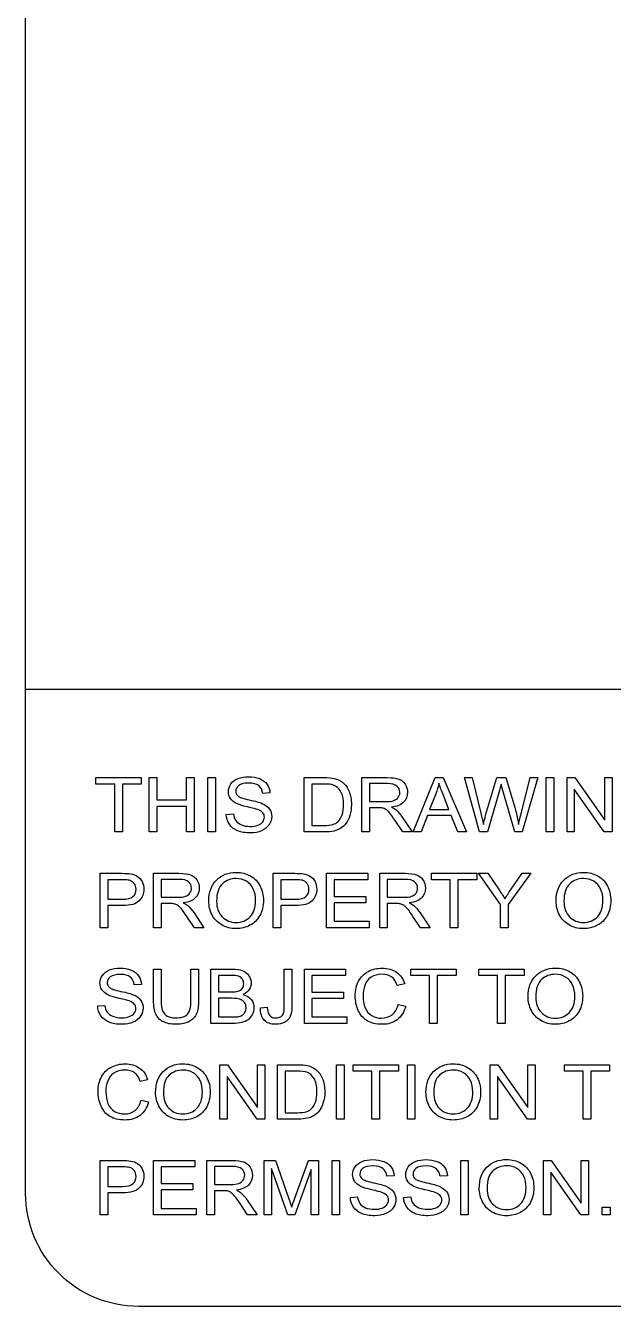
# Model space of a CAD drawing. Header units: millimetres. Extents: x 6 to 426, y 5 to 274.
# Drawn here: x 352.3 to 367.92, y 5.5 to 39.54 of the extents above; entities that cross this region are included whole.
import ezdxf

# ---------------------------------------------------------------- set-up
doc = ezdxf.new("R2010")
doc.units = ezdxf.units.MM
doc.layers.get('0').update_dxf_attribs({"linetype": 'CONTINUOUS'})

msp = doc.modelspace()

# ---------------------------------------------------------------- linework, layer by layer
at = {"color": 7}
for points in [[(352.29999, 8.499976), (352.29999, 270.899996)], [(352.3, 21.89999), (426.11324, 21.89999)], [(359.70174, 18.108365), (359.70174, 19.552609), (360.224527, 19.552609)], [(361.235878, 18.108365), (361.235878, 19.552609), (361.908752, 19.552609)], [(364.364211, 18.108365), (363.961511, 19.552609), (364.167516, 19.552609), (364.398378, 18.605871)], [(364.530878, 18.577302), (364.819699, 19.552609), (365.061913, 19.552609), (365.279298, 18.821621)], [(365.47289, 18.624588), (365.710965, 19.552609), (365.912833, 19.552609), (365.496683, 18.108365), (365.303119, 18.108365), (364.983235, 19.20879)], [(358.79286, 19.145731), (358.600304, 19.131948)], [(360.221423, 19.382176), (359.902573, 19.382176), (359.902573, 18.278797)], [(361.917028, 19.393014), (361.436711, 19.393014), (361.436711, 18.915211)], [(363.201711, 19.125051), (363.035044, 18.70143)], [(363.035044, 18.70143), (363.549527, 18.70143), (363.391137, 19.101406)], [(364.891108, 19.20879), (364.569182, 18.108365), (364.364211, 18.108365)], [(361.669642, 18.749701), (361.436711, 18.749701), (361.436711, 18.108362), (361.235878, 18.108365)], [(361.436711, 18.915211), (361.868378, 18.915211)], [(357.63036, 18.572377), (357.819786, 18.588129)], [(362.309383, 18.501444), (362.573349, 18.108365), (362.320763, 18.108365), (362.11993, 18.408838)], [(360.249355, 18.108367), (359.70174, 18.108365)], [(359.902573, 18.278797), (360.226596, 18.278797)], [(354.283607, 15.564441), (354.283607, 17.008686), (354.85605, 17.008686)], [(354.87263, 16.838245), (354.48444, 16.838245), (354.48444, 16.32203)], [(355.700763, 15.564441), (355.700763, 17.008686), (356.373636, 17.008686)], [(356.381912, 16.84909), (355.901596, 16.84909), (355.901596, 16.371287)], [(358.877745, 15.564441), (358.877745, 17.008686), (359.450189, 17.008686)], [(359.466768, 16.838245), (359.078578, 16.838245), (359.078578, 16.32203)], [(361.708953, 15.564441), (361.708953, 17.008686), (362.381827, 17.008686)], [(362.390103, 16.84909), (361.909786, 16.84909), (361.909786, 16.371287)], [(364.921137, 15.564441), (364.921137, 16.176226), (364.336252, 17.008686), (364.580562, 17.008686), (364.879729, 16.573246)], [(365.199586, 16.584081), (365.49358, 17.008686), (365.727545, 17.008686), (365.12197, 16.176226), (365.12197, 15.564441), (364.921137, 15.564441)], [(355.901596, 16.371287), (356.333263, 16.371287)], [(361.909786, 16.371287), (362.341453, 16.371287)], [(354.873665, 16.151605), (354.48444, 16.151605), (354.48444, 15.564449), (354.283607, 15.564441)], [(354.48444, 16.32203), (354.876768, 16.32203)], [(356.134526, 16.205775), (355.901596, 16.205775), (355.901596, 15.564436), (355.700763, 15.564441)], [(359.467803, 16.151605), (359.078578, 16.151605), (359.078578, 15.564449), (358.877745, 15.564441)], [(359.078578, 16.32203), (359.470906, 16.32203)], [(362.142717, 16.205775), (361.909786, 16.205775), (361.909786, 15.564436), (361.708953, 15.564441)], [(356.774268, 15.95752), (357.038233, 15.564441), (356.785647, 15.564441), (356.584814, 15.864915)], [(362.782458, 15.95752), (363.046424, 15.564441), (362.793838, 15.564441), (362.593005, 15.864915)], [(355.700763, 13.630331), (355.700763, 14.464762), (355.901596, 14.464762), (355.901596, 13.631315)], [(356.693521, 14.464762), (356.894326, 14.464762), (356.894326, 13.630331)], [(356.693521, 13.631315), (356.693521, 14.464762)], [(357.220418, 13.020518), (357.220418, 14.464762), (357.789757, 14.464762)], [(359.173781, 13.469762), (359.173781, 14.464772), (359.374614, 14.464772), (359.374614, 13.480597)], [(355.377802, 14.057881), (355.185246, 14.044098)], [(357.724556, 14.294332), (357.421251, 14.294332), (357.421251, 13.857903)], [(362.374585, 14.068727), (362.176856, 14.024394)], [(357.421251, 13.857903), (357.749384, 13.857903)], [(357.772171, 13.687478), (357.421251, 13.687478), (357.421251, 13.19095)], [(354.215274, 13.484527), (354.404728, 13.50028)], [(358.540274, 13.430344), (358.721424, 13.453999)], [(362.199642, 13.52689), (362.400475, 13.478617)], [(357.799095, 13.020505), (357.220418, 13.020518)], [(357.421251, 13.19095), (357.799095, 13.19095)], [(358.994728, 10.476594), (358.994728, 11.920841), (359.517487, 11.920841)], [(359.514383, 11.750409), (359.195534, 11.750409), (359.195534, 10.64703)], [(355.541365, 11.524803), (355.343636, 11.480471)], [(355.366395, 10.982964), (355.567228, 10.934694)], [(359.195534, 10.64703), (359.519556, 10.64703)], [(359.542343, 10.476574), (358.994728, 10.476594)], [(354.283607, 7.932668), (354.283607, 9.376915), (354.85605, 9.376915)], [(354.87263, 9.206475), (354.48444, 9.206475), (354.48444, 8.690257)], [(357.114842, 7.932668), (357.114842, 9.376915), (357.787688, 9.376915)], [(357.795992, 9.217318), (357.315648, 9.217318), (357.315648, 8.739515)], [(358.636539, 7.932668), (358.636539, 9.376915), (358.938809, 9.376915), (359.298033, 8.354317)], [(359.451223, 8.372051), (359.814585, 9.376915), (360.084758, 9.376915), (360.084758, 7.932668), (359.891193, 7.932668), (359.891193, 9.141462), (359.450189, 7.932668), (359.269039, 7.932668), (358.83013, 9.16215), (358.83013, 7.932668), (358.636539, 7.932668)], [(362.091971, 8.970032), (361.899441, 8.956249)], [(363.50605, 8.970032), (363.313493, 8.956249)], [(354.873665, 8.519835), (354.48444, 8.519835), (354.48444, 7.932679), (354.283607, 7.932668)], [(354.48444, 8.690257), (354.876768, 8.690257)], [(357.548578, 8.574005), (357.315648, 8.574005), (357.315648, 7.932663), (357.114842, 7.932668)], [(357.315648, 8.739515), (357.747315, 8.739515)], [(358.18832, 8.325747), (358.452286, 7.932668), (358.199699, 7.932668), (357.998867, 8.233142)], [(360.92947, 8.39668), (361.118923, 8.412433)], [(362.343522, 8.39668), (362.532975, 8.412433)], [(423.299998, 5.499976), (355.299989, 5.499976)]]:
    msp.add_lwpolyline(points, dxfattribs=at)
for points in [[(354.669728, 18.108365), (354.669728, 19.382176), (354.169728, 19.382176), (354.169728, 19.552609), (355.37263, 19.552609), (355.37263, 19.382176), (354.870561, 19.382176), (354.870561, 18.108365)], [(355.584842, 18.108365), (355.584842, 19.552609), (355.785648, 19.552609), (355.785648, 18.959543), (356.574469, 18.959543), (356.574469, 19.552609), (356.775302, 19.552609), (356.775302, 18.108365), (356.574469, 18.108365), (356.574469, 18.789111), (355.785648, 18.789111), (355.785648, 18.108365)], [(357.143809, 18.108365), (357.143809, 19.552609), (357.344642, 19.552609), (357.344642, 18.108365)], [(362.597143, 18.108365), (363.179959, 19.552609), (363.396309, 19.552609), (364.017429, 18.108365), (363.788637, 18.108365), (363.611625, 18.545776), (362.977057, 18.545776), (362.81039, 18.108365)], [(366.134356, 18.108365), (366.134356, 19.552609), (366.335189, 19.552609), (366.335189, 18.108365)], [(366.687143, 18.108365), (366.687143, 19.552609), (366.893149, 19.552609), (367.690246, 18.418691), (367.690246, 19.552609), (367.882803, 19.552609), (367.882803, 18.108365), (367.676797, 18.108365), (366.8797, 19.243269), (366.8797, 18.108365)], [(357.63036, 18.572377)], [(360.295936, 15.564441), (360.295936, 17.008686), (361.393234, 17.008686), (361.393234, 16.838253), (360.496769, 16.838253), (360.496769, 16.395916), (361.336308, 16.395916), (361.336308, 16.226468), (360.496769, 16.226468), (360.496769, 15.734874), (361.428435, 15.734874), (361.428435, 15.564441)], [(363.584728, 15.564441), (363.584728, 16.838253), (363.084728, 16.838253), (363.084728, 17.008686), (364.287602, 17.008686), (364.287602, 16.838253), (363.785534, 16.838253), (363.785534, 15.564441)], [(357.16763, 16.267844)], [(357.37467, 16.264891)], [(366.397314, 16.267844)], [(366.604327, 16.264891)], [(359.706913, 13.020518), (359.706913, 14.464762), (360.804211, 14.464762), (360.804211, 14.294329), (359.907746, 14.294329), (359.907746, 13.851993), (360.747286, 13.851993), (360.747286, 13.682545), (359.907746, 13.682545), (359.907746, 13.19095), (360.839412, 13.19095), (360.839412, 13.020518)], [(363.03401, 13.020518), (363.03401, 14.294329), (362.53401, 14.294329), (362.53401, 14.464762), (363.736884, 14.464762), (363.736884, 14.294329), (363.234815, 14.294329), (363.234815, 13.020518)], [(364.841424, 13.020518), (364.841424, 14.294329), (364.341425, 14.294329), (364.341425, 14.464762), (365.544326, 14.464762), (365.544326, 14.294329), (365.042257, 14.294329), (365.042257, 13.020518)], [(365.650936, 13.723921)], [(365.857976, 13.720967)], [(354.215274, 13.484527)], [(358.540247, 13.430355)], [(362.199642, 13.52689)], [(357.461624, 10.476594), (357.461624, 11.920841), (357.66763, 11.920841), (358.4647, 10.786921), (358.4647, 11.920841), (358.657257, 11.920841), (358.657257, 10.476594), (358.451251, 10.476594), (357.654154, 11.611502), (357.654154, 10.476594)], [(360.559902, 10.476594), (360.559902, 11.920841), (360.760734, 11.920841), (360.760734, 10.476594)], [(361.500906, 10.476594), (361.500906, 11.750409), (361.000906, 11.750409), (361.000906, 11.920841), (362.20378, 11.920841), (362.20378, 11.750409), (361.701712, 11.750409), (361.701712, 10.476594)], [(362.443952, 10.476594), (362.443952, 11.920841), (362.644758, 11.920841), (362.644758, 10.476594)], [(364.645764, 10.476597), (364.645764, 11.920844), (364.851769, 11.920844), (365.648867, 10.786924), (365.648867, 11.920844), (365.841424, 11.920844), (365.841424, 10.476597), (365.635418, 10.476597), (364.838321, 11.611504), (364.838321, 10.476597)], [(367.115707, 10.476597), (367.115707, 11.750411), (366.615734, 11.750411), (366.615734, 11.920844), (367.818608, 11.920844), (367.818608, 11.750411), (367.31654, 11.750411), (367.31654, 10.476597)], [(355.366395, 10.982964)], [(355.753578, 11.179997)], [(355.960591, 11.177044)], [(362.937718, 11.18)], [(363.144758, 11.177046)], [(355.701797, 7.932668), (355.701797, 9.376915), (356.799096, 9.376915), (356.799096, 9.206483), (355.90263, 9.206483), (355.90263, 8.764143), (356.74217, 8.764143), (356.74217, 8.594698), (355.90263, 8.594698), (355.90263, 8.103101), (356.834297, 8.103101), (356.834297, 7.932668)], [(360.442946, 7.932668), (360.442946, 9.376915), (360.643752, 9.376915), (360.643752, 7.932668)], [(363.860073, 7.932668), (363.860073, 9.376915), (364.060906, 9.376915), (364.060906, 7.932668)], [(366.061912, 7.932671), (366.061912, 9.376918), (366.267918, 9.376918), (367.064988, 8.242998), (367.064988, 9.376918), (367.257545, 9.376918), (367.257545, 7.932671), (367.051539, 7.932671), (366.254442, 9.067576), (366.254442, 7.932671)], [(364.353866, 8.636074)], [(364.560879, 8.63312)], [(360.92947, 8.396678)], [(362.343522, 8.396678)], [(367.623982, 7.932671), (367.623982, 8.134629), (367.836195, 8.134629), (367.836195, 7.932671)]]:
    msp.add_lwpolyline(points, close=True, dxfattribs=at)
for points in [[(357.753549, 19.383156), (357.797017, 19.446862), (357.860504, 19.495134), (357.94401, 19.527972)], [(357.94401, 19.527972), (358.027516, 19.560812), (358.120341, 19.577233), (358.222486, 19.577233)], [(358.230762, 19.408777), (358.109288, 19.408777), (358.020601, 19.387431), (357.9647, 19.344741)], [(358.222486, 19.577233), (358.334977, 19.577233), (358.434009, 19.559828), (358.519584, 19.525019)], [(358.494728, 19.338831), (358.435379, 19.385462), (358.347391, 19.408777), (358.230762, 19.408777)], [(358.519584, 19.525019), (358.605848, 19.490866), (358.672094, 19.440294), (358.718321, 19.373303)], [(360.224527, 19.552609), (360.342534, 19.552609), (360.432592, 19.545717), (360.4947, 19.531934)], [(360.4947, 19.531934), (360.581654, 19.512887), (360.65584, 19.478407), (360.717257, 19.428493)], [(360.717257, 19.428493), (360.797315, 19.364129), (360.857008, 19.281704), (360.896338, 19.181218)], [(361.908752, 19.552609), (362.04402, 19.552609), (362.146846, 19.539474), (362.217229, 19.513204)], [(362.217229, 19.513204), (362.287631, 19.487589), (362.343876, 19.441943), (362.385965, 19.376267)], [(357.68832, 19.179226), (357.68832, 19.252128), (357.710063, 19.320104), (357.753549, 19.383156)], [(357.741108, 18.998943), (357.705916, 19.052798), (357.68832, 19.112893), (357.68832, 19.179226)], [(357.9647, 19.344741), (357.909508, 19.302708), (357.881911, 19.251808), (357.881911, 19.19204)], [(357.881911, 19.19204), (357.881911, 19.140155), (357.901576, 19.097466), (357.940906, 19.063971)], [(357.940906, 19.063971), (357.979546, 19.030474), (358.080303, 18.995993), (358.243177, 18.960528)], [(358.600304, 19.131948), (358.589958, 19.223238), (358.554767, 19.292199), (358.494728, 19.338831)], [(358.718321, 19.373303), (358.764565, 19.306311), (358.789412, 19.230454), (358.79286, 19.145731)], [(360.481251, 19.352622), (360.427419, 19.372325), (360.34081, 19.382176), (360.221423, 19.382176)], [(360.670677, 19.189087), (360.618915, 19.270526), (360.555773, 19.325038), (360.481251, 19.352622)], [(360.749355, 18.841324), (360.749355, 18.992383), (360.723129, 19.108303), (360.670677, 19.189087)], [(360.896338, 19.181218), (360.936376, 19.081388), (360.956395, 18.967109), (360.956395, 18.838381)], [(362.163407, 19.327009), (362.111645, 19.371012), (362.029518, 19.393014), (361.917028, 19.393014)], [(362.242085, 19.158545), (362.242085, 19.226851), (362.215859, 19.283006), (362.163407, 19.327009)], [(362.201711, 19.028504), (362.228627, 19.068568), (362.242085, 19.111915), (362.242085, 19.158545)], [(362.449125, 19.158545), (362.449125, 19.056089), (362.414269, 18.969723), (362.344557, 18.899448)], [(362.385965, 19.376267), (362.428071, 19.31059), (362.449125, 19.238016), (362.449125, 19.158545)], [(363.283465, 19.400895), (363.264154, 19.308291), (363.236902, 19.216343), (363.201711, 19.125051)], [(363.391137, 19.101406), (363.342823, 19.22291), (363.306932, 19.322739), (363.283465, 19.400895)], [(364.93562, 19.378236), (364.91983, 19.311902), (364.904993, 19.255421), (364.891108, 19.20879)], [(364.983235, 19.20879), (364.956319, 19.300738), (364.940448, 19.35722), (364.93562, 19.378236)], [(357.903636, 18.864961), (357.831184, 18.901083), (357.777007, 18.945743), (357.741108, 18.998943)], [(358.196596, 18.774325), (358.05719, 18.806507), (357.959537, 18.836719), (357.903636, 18.864961)], [(358.466769, 18.704379), (358.42606, 18.719492), (358.336002, 18.742807), (358.196596, 18.774325)], [(358.243177, 18.960528), (358.40674, 18.925719), (358.518885, 18.895179), (358.579613, 18.868909)], [(358.579613, 18.868909), (358.667947, 18.830159), (358.733167, 18.7809), (358.775274, 18.721134)], [(358.775274, 18.721134), (358.817362, 18.662024), (358.838406, 18.59372), (358.838406, 18.516222)], [(360.708981, 18.562524), (360.735897, 18.639367), (360.749355, 18.732301), (360.749355, 18.841324)], [(360.956395, 18.838381), (360.956395, 18.728701), (360.942937, 18.631499), (360.916021, 18.546774)], [(361.781424, 18.742809), (361.758647, 18.747404), (361.721386, 18.749701), (361.669642, 18.749701)], [(361.872516, 18.704387), (361.842842, 18.722777), (361.812478, 18.735584), (361.781424, 18.742809)], [(361.868378, 18.915211), (361.96016, 18.915211), (362.031932, 18.924078), (362.083694, 18.941811)], [(362.344557, 18.899448), (362.274863, 18.829173), (362.167209, 18.784513), (362.021596, 18.765466)], [(362.021596, 18.765466), (362.074738, 18.741166), (362.115111, 18.717193), (362.142717, 18.693549)], [(362.083694, 18.941811), (362.135457, 18.960201), (362.174796, 18.989099), (362.201711, 19.028504)], [(365.279298, 18.821621), (365.333819, 18.640352), (365.373158, 18.469919), (365.397315, 18.310323)], [(357.713176, 18.312292), (357.660724, 18.389136), (357.633119, 18.47583), (357.63036, 18.572377)], [(357.819786, 18.588129), (357.828679, 18.515885), (357.849388, 18.456447), (357.881911, 18.409815)], [(357.881911, 18.409815), (357.915034, 18.363841), (357.966098, 18.326405), (358.035102, 18.297509)], [(358.603434, 18.61867), (358.575829, 18.652823), (358.530274, 18.681393), (358.466769, 18.704379)], [(358.601338, 18.37632), (358.630323, 18.414413), (358.644815, 18.45579), (358.644815, 18.500451)], [(358.644815, 18.500451), (358.644815, 18.545769), (358.631022, 18.585175), (358.603434, 18.61867)], [(358.838406, 18.516222), (358.838406, 18.439379), (358.815284, 18.366805), (358.769039, 18.298501)], [(360.461568, 18.305398), (360.518847, 18.32313), (360.564394, 18.348087), (360.598206, 18.380269)], [(360.598206, 18.380269), (360.64583, 18.425587), (360.682755, 18.486338), (360.708981, 18.562524)], [(360.916021, 18.546774), (360.889106, 18.46205), (360.854594, 18.391776), (360.812488, 18.335949)], [(361.975015, 18.60784), (361.937047, 18.653815), (361.90288, 18.685997), (361.872516, 18.704387)], [(362.11993, 18.408838), (362.061271, 18.495532), (362.012966, 18.561866), (361.975015, 18.60784)], [(362.142717, 18.693549), (362.201376, 18.642321), (362.256931, 18.578286), (362.309383, 18.501444)], [(364.398378, 18.605871), (364.423224, 18.506698), (364.444613, 18.408182), (364.462545, 18.310323)], [(364.462545, 18.310323), (364.501185, 18.464665), (364.523963, 18.553658), (364.530878, 18.577302)], [(365.397315, 18.310323), (365.416644, 18.401615), (365.441836, 18.50637), (365.47289, 18.624588)], [(357.931596, 18.140875), (357.839106, 18.178968), (357.766299, 18.236107), (357.713176, 18.312292)], [(358.277343, 18.083736), (358.140006, 18.083736), (358.024757, 18.102782), (357.931596, 18.140875)], [(358.035102, 18.297509), (358.104124, 18.269266), (358.181768, 18.255145), (358.268032, 18.255145)], [(358.268032, 18.255145), (358.344623, 18.255145), (358.412248, 18.265982), (358.470907, 18.287656)], [(358.569268, 18.13989), (358.483004, 18.102454), (358.385695, 18.083736), (358.277343, 18.083736)], [(358.470907, 18.287656), (358.529566, 18.309329), (358.573043, 18.338884), (358.601338, 18.37632)], [(358.769039, 18.298501), (358.722813, 18.230853), (358.656222, 18.177983), (358.569268, 18.13989)], [(360.226596, 18.278797), (360.326654, 18.278797), (360.404978, 18.287664), (360.461568, 18.305398)], [(360.492631, 18.133006), (360.422229, 18.11658), (360.341137, 18.108367), (360.249355, 18.108367)], [(360.67378, 18.204924), (360.624087, 18.173398), (360.563704, 18.149426), (360.492631, 18.133006)], [(360.812488, 18.335949), (360.770399, 18.280781), (360.724163, 18.237106), (360.67378, 18.204924)], [(357.370532, 16.830371), (357.505782, 16.966325), (357.68038, 17.034301), (357.894326, 17.034301)], [(357.894326, 17.034301), (358.034421, 17.034301), (358.160714, 17.002448), (358.273205, 16.93874)], [(366.600189, 16.830371), (366.735457, 16.966325), (366.910064, 17.034301), (367.12401, 17.034301)], [(367.12401, 17.034301), (367.264106, 17.034301), (367.390399, 17.002448), (367.502889, 16.93874)], [(354.85605, 17.008686), (354.956816, 17.008686), (355.03377, 17.004091), (355.086912, 16.994902)], [(355.059987, 16.825446), (355.026175, 16.833979), (354.963722, 16.838245), (354.87263, 16.838245)], [(355.18628, 16.739738), (355.154537, 16.783085), (355.112439, 16.811654), (355.059987, 16.825446)], [(355.086912, 16.994902), (355.161452, 16.983088), (355.223904, 16.960429), (355.274269, 16.926925)], [(355.23493, 16.585068), (355.23493, 16.64549), (355.218713, 16.697047), (355.18628, 16.739738)], [(355.274269, 16.926925), (355.324652, 16.894087), (355.365025, 16.847785), (355.395389, 16.788019)], [(355.395389, 16.788019), (355.426443, 16.728252), (355.44197, 16.662575), (355.44197, 16.590985)], [(356.373636, 17.008686), (356.508904, 17.008686), (356.61173, 16.995551), (356.682114, 16.969281)], [(356.628291, 16.783085), (356.576529, 16.827089), (356.494403, 16.84909), (356.381912, 16.84909)], [(356.706969, 16.614622), (356.706969, 16.682926), (356.680743, 16.73908), (356.628291, 16.783085)], [(356.682114, 16.969281), (356.752515, 16.943666), (356.808761, 16.89802), (356.850849, 16.832343)], [(356.850849, 16.832343), (356.892956, 16.766665), (356.914009, 16.694091), (356.914009, 16.614622)], [(357.16763, 16.267844), (357.16763, 16.507567), (357.235264, 16.695076), (357.370532, 16.830371)], [(357.527861, 16.729885), (357.425734, 16.63728), (357.37467, 16.482282), (357.37467, 16.264891)], [(357.89536, 16.869779), (357.753195, 16.869779), (357.630696, 16.823147), (357.527861, 16.729885)], [(358.165533, 16.796877), (358.085476, 16.845478), (357.995418, 16.869779), (357.89536, 16.869779)], [(358.348779, 16.592949), (358.307362, 16.680956), (358.24628, 16.748932), (358.165533, 16.796877)], [(358.273205, 16.93874), (358.385695, 16.875032), (358.47127, 16.786039), (358.529929, 16.671761)], [(359.450189, 17.008686), (359.550955, 17.008686), (359.627908, 17.004091), (359.68105, 16.994902)], [(359.654125, 16.825446), (359.620313, 16.833979), (359.55786, 16.838245), (359.466768, 16.838245)], [(359.780418, 16.739738), (359.748675, 16.783085), (359.706577, 16.811654), (359.654125, 16.825446)], [(359.68105, 16.994902), (359.755572, 16.983088), (359.818024, 16.960429), (359.868407, 16.926925)], [(359.829068, 16.585068), (359.829068, 16.64549), (359.812851, 16.697047), (359.780418, 16.739738)], [(359.868407, 16.926925), (359.91879, 16.894087), (359.959163, 16.847785), (359.989527, 16.788019)], [(359.989527, 16.788019), (360.020581, 16.728252), (360.036108, 16.662575), (360.036108, 16.590985)], [(362.381827, 17.008686), (362.517095, 17.008686), (362.61993, 16.995551), (362.690331, 16.969281)], [(362.636482, 16.783085), (362.58472, 16.827089), (362.502593, 16.84909), (362.390103, 16.84909)], [(362.71516, 16.614622), (362.71516, 16.682926), (362.688934, 16.73908), (362.636482, 16.783085)], [(362.690331, 16.969281), (362.760715, 16.943666), (362.816951, 16.89802), (362.85904, 16.832343)], [(362.85904, 16.832343), (362.901146, 16.766665), (362.9222, 16.694091), (362.9222, 16.614622)], [(366.397314, 16.267844), (366.397314, 16.507567), (366.464939, 16.695076), (366.600189, 16.830371)], [(366.757545, 16.729885), (366.6554, 16.63728), (366.604327, 16.482282), (366.604327, 16.264891)], [(367.125045, 16.869779), (366.98288, 16.869779), (366.86038, 16.823147), (366.757545, 16.729885)], [(367.395218, 16.796877), (367.31516, 16.845478), (367.225103, 16.869779), (367.125045, 16.869779)], [(367.578436, 16.592949), (367.537037, 16.680956), (367.475965, 16.748932), (367.395218, 16.796877)], [(367.502889, 16.93874), (367.61538, 16.875032), (367.700954, 16.786039), (367.759613, 16.671761)], [(354.876768, 16.32203), (355.006519, 16.32203), (355.098645, 16.345017), (355.153148, 16.390991)], [(355.153148, 16.390991), (355.207669, 16.436965), (355.23493, 16.501657), (355.23493, 16.585068)], [(355.44197, 16.590985), (355.44197, 16.46817), (355.400907, 16.364071), (355.31878, 16.27869)], [(356.333263, 16.371287), (356.425045, 16.371287), (356.496817, 16.380154), (356.548579, 16.397888)], [(356.809441, 16.355525), (356.739747, 16.28525), (356.632094, 16.240589), (356.486481, 16.221543)], [(356.548579, 16.397888), (356.600341, 16.416276), (356.63968, 16.445174), (356.666596, 16.484581)], [(356.666596, 16.484581), (356.693512, 16.524644), (356.706969, 16.567991), (356.706969, 16.614622)], [(356.914009, 16.614622), (356.914009, 16.512165), (356.879153, 16.425799), (356.809441, 16.355525)], [(358.411912, 16.285579), (358.411912, 16.40314), (358.390868, 16.505597), (358.348779, 16.592949)], [(358.529929, 16.671761), (358.589278, 16.558139), (358.618952, 16.429084), (358.618952, 16.284594)], [(359.470906, 16.32203), (359.600639, 16.32203), (359.692765, 16.345017), (359.747286, 16.390991)], [(359.747286, 16.390991), (359.801807, 16.436965), (359.829068, 16.501657), (359.829068, 16.585068)], [(360.036108, 16.590985), (360.036108, 16.46817), (359.995045, 16.364071), (359.912918, 16.27869)], [(362.341453, 16.371287), (362.433253, 16.371287), (362.505025, 16.380154), (362.556769, 16.397888)], [(362.817659, 16.355525), (362.747947, 16.28525), (362.640284, 16.240589), (362.494671, 16.221543)], [(362.556769, 16.397888), (362.608532, 16.416276), (362.647871, 16.445174), (362.674786, 16.484581)], [(362.674786, 16.484581), (362.701702, 16.524644), (362.71516, 16.567991), (362.71516, 16.614622)], [(362.9222, 16.614622), (362.9222, 16.512165), (362.887353, 16.425799), (362.817659, 16.355525)], [(364.879729, 16.573246), (364.934939, 16.491806), (364.986357, 16.410366), (365.033981, 16.328927)], [(365.033981, 16.328927), (365.079518, 16.404454), (365.13472, 16.489505), (365.199586, 16.584081)], [(367.641597, 16.285579), (367.641597, 16.40314), (367.620543, 16.505597), (367.578436, 16.592949)], [(367.759613, 16.671761), (367.818962, 16.558139), (367.848637, 16.429084), (367.848637, 16.284594)], [(355.31878, 16.27869), (355.236654, 16.193967), (355.088282, 16.151605), (354.873665, 16.151605)], [(356.246309, 16.198883), (356.223531, 16.203478), (356.18627, 16.205775), (356.134526, 16.205775)], [(356.337401, 16.160463), (356.307726, 16.178853), (356.277362, 16.19166), (356.246309, 16.198883)], [(356.4399, 16.063917), (356.401931, 16.109891), (356.367765, 16.142073), (356.337401, 16.160463)], [(356.584814, 15.864915), (356.526155, 15.951609), (356.477851, 16.017943), (356.4399, 16.063917)], [(356.486481, 16.221543), (356.539622, 16.197242), (356.579996, 16.17327), (356.607601, 16.149626)], [(356.607601, 16.149626), (356.66626, 16.098397), (356.721816, 16.034362), (356.774268, 15.95752)], [(357.254584, 15.907276), (357.196615, 16.020899), (357.16763, 16.141089), (357.16763, 16.267844)], [(357.37467, 16.264891), (357.37467, 16.090845), (357.423665, 15.953579), (357.521654, 15.853093)], [(358.264929, 15.855064), (358.362918, 15.956207), (358.411912, 16.099712), (358.411912, 16.285579)], [(358.618952, 16.284594), (358.618952, 16.138132), (358.587898, 16.007106), (358.525791, 15.891515)], [(359.912918, 16.27869), (359.830792, 16.193967), (359.68242, 16.151605), (359.467803, 16.151605)], [(362.254499, 16.198883), (362.231721, 16.203478), (362.194461, 16.205775), (362.142717, 16.205775)], [(362.345591, 16.160463), (362.315917, 16.178853), (362.285553, 16.19166), (362.254499, 16.198883)], [(362.44809, 16.063917), (362.410122, 16.109891), (362.375955, 16.142073), (362.345591, 16.160463)], [(362.593005, 15.864915), (362.534346, 15.951609), (362.486041, 16.017943), (362.44809, 16.063917)], [(362.494671, 16.221543), (362.547813, 16.197242), (362.588186, 16.17327), (362.615791, 16.149626)], [(362.615791, 16.149626), (362.674451, 16.098397), (362.730006, 16.034362), (362.782458, 15.95752)], [(366.484269, 15.907276), (366.426299, 16.020899), (366.397314, 16.141089), (366.397314, 16.267844)], [(366.604327, 16.264891), (366.604327, 16.090845), (366.653331, 15.953579), (366.751338, 15.853093)], [(367.494586, 15.855064), (367.592593, 15.956207), (367.641597, 16.099712), (367.641597, 16.285579)], [(367.848637, 16.284594), (367.848637, 16.138132), (367.817583, 16.007106), (367.755475, 15.891515)], [(357.510274, 15.638328), (357.397783, 15.704005), (357.312554, 15.793654), (357.254584, 15.907276)], [(357.521654, 15.853093), (357.62035, 15.753263), (357.743885, 15.703348), (357.892257, 15.703348)], [(357.892257, 15.703348), (358.043387, 15.703348), (358.167611, 15.75392), (358.264929, 15.855064)], [(358.525791, 15.891515), (358.463665, 15.775923), (358.375668, 15.688243), (358.261798, 15.628477)], [(366.739958, 15.638328), (366.627468, 15.704005), (366.542238, 15.793654), (366.484269, 15.907276)], [(366.751338, 15.853093), (366.850017, 15.753263), (366.973551, 15.703348), (367.121941, 15.703348)], [(367.121941, 15.703348), (367.273072, 15.703348), (367.397287, 15.75392), (367.494586, 15.855064)], [(367.755475, 15.891515), (367.69335, 15.775923), (367.605352, 15.688243), (367.491482, 15.628477)], [(357.893291, 15.539812), (357.750437, 15.539812), (357.622764, 15.572651), (357.510274, 15.638328)], [(358.261798, 15.628477), (358.147928, 15.569367), (358.025093, 15.539812), (357.893291, 15.539812)], [(367.122976, 15.539812), (366.980121, 15.539812), (366.852449, 15.572651), (366.739958, 15.638328)], [(367.491482, 15.628477), (367.377613, 15.569367), (367.254777, 15.539812), (367.122976, 15.539812)], [(354.338464, 14.295304), (354.38195, 14.359011), (354.445446, 14.407284), (354.528952, 14.440123)], [(354.528952, 14.440123), (354.612457, 14.472961), (354.705274, 14.489381), (354.807401, 14.489381)], [(354.815704, 14.32093), (354.69423, 14.32093), (354.605542, 14.299585), (354.549642, 14.256894)], [(354.807401, 14.489381), (354.919891, 14.489381), (355.018924, 14.471976), (355.104499, 14.437167)], [(355.07967, 14.250982), (355.020321, 14.297614), (354.932333, 14.32093), (354.815704, 14.32093)], [(355.104499, 14.437167), (355.190763, 14.403016), (355.257018, 14.352444), (355.303262, 14.285453)], [(357.789757, 14.464762), (357.905696, 14.464762), (357.998522, 14.449985), (358.068234, 14.42043)], [(358.068234, 14.42043), (358.138617, 14.391531), (358.193483, 14.346542), (358.232831, 14.285463)], [(361.148924, 14.146557), (361.209652, 14.258864), (361.295572, 14.343916), (361.406683, 14.401713)], [(361.406683, 14.401713), (361.518484, 14.460165), (361.641328, 14.489391), (361.775217, 14.489391)], [(361.771079, 14.325855), (361.65445, 14.325855), (361.556797, 14.299256), (361.478119, 14.246056)], [(362.023665, 14.253938), (361.956712, 14.301883), (361.872516, 14.325855), (361.771079, 14.325855)], [(361.775217, 14.489391), (361.927037, 14.489391), (362.05471, 14.452612), (362.158234, 14.379053)], [(362.158234, 14.379053), (362.261759, 14.305495), (362.333876, 14.202053), (362.374585, 14.068727)], [(365.853838, 14.286448), (365.989106, 14.4224), (366.163704, 14.490375), (366.377631, 14.490375)], [(366.378666, 14.325855), (366.236501, 14.325855), (366.11401, 14.279224), (366.011194, 14.185961)], [(366.377631, 14.490375), (366.517727, 14.490375), (366.64402, 14.458522), (366.756511, 14.394816)], [(366.648866, 14.252953), (366.568809, 14.301555), (366.478742, 14.325855), (366.378666, 14.325855)], [(366.756511, 14.394816), (366.869001, 14.331109), (366.954576, 14.242116), (367.013235, 14.127838)], [(354.273262, 14.091376), (354.273262, 14.164278), (354.294996, 14.232254), (354.338464, 14.295304)], [(354.32605, 13.911091), (354.290858, 13.964946), (354.273262, 14.025041), (354.273262, 14.091376)], [(354.549642, 14.256894), (354.494431, 14.21486), (354.466826, 14.163959), (354.466826, 14.104193)], [(354.466826, 14.104193), (354.466826, 14.052309), (354.4865, 14.009619), (354.525848, 13.976124)], [(354.525848, 13.976124), (354.564488, 13.942627), (354.665245, 13.908146), (354.828118, 13.872681)], [(355.185246, 14.044098), (355.1749, 14.13539), (355.139708, 14.204351), (355.07967, 14.250982)], [(355.303262, 14.285453), (355.349507, 14.218462), (355.374354, 14.142605), (355.377802, 14.057881)], [(357.95539, 14.273631), (357.910542, 14.287432), (357.833598, 14.294332), (357.724556, 14.294332)], [(358.058923, 14.198757), (358.034766, 14.235537), (358.000255, 14.260495), (357.95539, 14.273631)], [(358.05582, 13.946557), (358.082046, 13.980053), (358.095159, 14.022087), (358.095159, 14.072657)], [(358.095159, 14.072657), (358.095159, 14.120602), (358.08308, 14.162636), (358.058923, 14.198757)], [(358.232831, 14.285463), (358.272851, 14.225039), (358.292861, 14.161661), (358.292861, 14.095327)], [(358.292861, 14.095327), (358.292861, 14.03359), (358.275265, 13.975466), (358.240073, 13.920954)], [(361.058867, 13.753478), (361.058867, 13.903878), (361.088886, 14.034904), (361.148924, 14.146557)], [(361.313522, 14.031291), (361.281778, 13.94197), (361.265907, 13.849694), (361.265907, 13.754462)], [(361.478119, 14.246056), (361.400131, 14.192857), (361.345265, 14.121269), (361.313522, 14.031291)], [(362.176856, 14.024394), (362.141664, 14.129478), (362.0906, 14.205993), (362.023665, 14.253938)], [(365.650936, 13.723921), (365.650936, 13.963644), (365.71857, 14.151153), (365.853838, 14.286448)], [(366.011194, 14.185961), (365.909048, 14.093357), (365.857976, 13.938359), (365.857976, 13.720967)], [(366.832085, 14.049023), (366.790668, 14.137032), (366.729595, 14.205008), (366.648866, 14.252953)], [(366.895218, 13.741655), (366.895218, 13.859217), (366.874174, 13.961673), (366.832085, 14.049023)], [(367.013235, 14.127838), (367.072584, 14.014216), (367.102258, 13.885159), (367.102258, 13.740668)], [(354.488578, 13.777109), (354.416107, 13.813233), (354.361931, 13.857893), (354.32605, 13.911091)], [(354.781538, 13.686475), (354.642132, 13.718657), (354.544479, 13.748868), (354.488578, 13.777109)], [(355.051711, 13.616529), (355.011002, 13.631643), (354.920944, 13.654958), (354.781538, 13.686475)], [(354.828118, 13.872681), (354.991681, 13.837872), (355.103827, 13.807331), (355.164555, 13.78106)], [(355.188349, 13.530821), (355.160744, 13.564972), (355.115198, 13.593541), (355.051711, 13.616529)], [(355.164555, 13.78106), (355.252889, 13.742311), (355.3181, 13.693053), (355.360188, 13.633287)], [(355.360188, 13.633287), (355.402295, 13.574177), (355.423348, 13.505872), (355.423348, 13.428373)], [(355.758751, 13.267793), (355.720092, 13.356456), (355.700763, 13.477302), (355.700763, 13.630331)], [(355.901596, 13.631315), (355.901596, 13.505872), (355.913674, 13.413268), (355.937831, 13.353502)], [(356.599298, 13.263852), (356.662113, 13.327558), (356.693521, 13.450046), (356.693521, 13.631315)], [(356.894326, 13.630331), (356.894326, 13.485183), (356.877075, 13.36992), (356.842573, 13.28454)], [(357.749384, 13.857903), (357.838425, 13.857903), (357.902266, 13.863482), (357.940906, 13.87464)], [(357.993694, 13.662839), (357.942621, 13.679265), (357.86878, 13.687478), (357.772171, 13.687478)], [(357.940906, 13.87464), (357.991979, 13.889097), (358.030283, 13.913069), (358.05582, 13.946557)], [(358.114814, 13.579102), (358.08583, 13.619163), (358.045456, 13.647076), (357.993694, 13.662839)], [(358.240073, 13.920954), (358.204881, 13.866442), (358.15174, 13.822438), (358.080648, 13.788941)], [(358.080648, 13.788941), (358.17243, 13.763328), (358.242823, 13.719653), (358.291826, 13.657916)], [(358.291826, 13.657916), (358.341519, 13.596179), (358.366366, 13.523277), (358.366366, 13.43921)], [(361.138579, 13.366308), (361.085437, 13.486497), (361.058867, 13.615553), (361.058867, 13.753478)], [(361.265907, 13.754462), (361.265907, 13.631644), (361.284537, 13.524262), (361.321798, 13.432313)], [(365.73789, 13.363352), (365.679921, 13.476974), (365.650936, 13.597163), (365.650936, 13.723921)], [(365.857976, 13.720967), (365.857976, 13.546921), (365.90697, 13.409655), (366.004959, 13.309169)], [(366.748234, 13.311138), (366.846223, 13.412282), (366.895218, 13.555788), (366.895218, 13.741655)], [(367.102258, 13.740668), (367.102258, 13.594208), (367.071204, 13.463182), (367.009097, 13.347589)], [(354.29809, 13.224445), (354.245657, 13.301287), (354.218051, 13.387981), (354.215274, 13.484527)], [(354.404728, 13.50028), (354.413621, 13.428034), (354.43432, 13.368596), (354.466826, 13.321966)], [(354.466826, 13.321966), (354.499967, 13.275991), (354.55104, 13.238555), (354.620044, 13.209657)], [(355.055849, 13.199806), (355.114508, 13.22148), (355.157985, 13.251034), (355.18628, 13.288471)], [(355.18628, 13.288471), (355.215265, 13.326564), (355.229757, 13.36794), (355.229757, 13.412599)], [(355.229757, 13.412599), (355.229757, 13.457917), (355.215954, 13.497324), (355.188349, 13.530821)], [(355.423348, 13.428373), (355.423348, 13.351531), (355.400226, 13.278958), (355.353981, 13.210654)], [(355.937831, 13.353502), (355.962678, 13.294392), (356.004776, 13.248746), (356.064124, 13.216564)], [(356.842573, 13.28454), (356.808071, 13.199159), (356.745619, 13.129541), (356.655216, 13.075685)], [(358.051682, 13.237249), (358.082735, 13.255639), (358.108262, 13.282239), (358.128263, 13.317048)], [(358.158291, 13.439208), (358.158291, 13.493063), (358.143799, 13.539695), (358.114814, 13.579102)], [(358.128263, 13.317048), (358.148282, 13.352514), (358.158291, 13.393234), (358.158291, 13.439208)], [(358.366366, 13.43921), (358.366366, 13.371563), (358.351184, 13.308512), (358.32082, 13.250059)], [(358.641684, 13.105252), (358.571301, 13.178154), (358.537488, 13.286522), (358.540247, 13.430355)], [(358.721424, 13.453999), (358.726324, 13.343661), (358.748067, 13.268132), (358.786653, 13.227412)], [(359.077544, 13.198842), (359.114115, 13.221172), (359.139297, 13.251055), (359.153091, 13.288492)], [(359.153091, 13.288492), (359.166885, 13.326584), (359.173781, 13.387008), (359.173781, 13.469762)], [(359.374614, 13.480597), (359.374614, 13.35975), (359.359087, 13.26616), (359.328034, 13.199827)], [(361.372544, 13.090464), (361.270399, 13.15417), (361.19241, 13.246118), (361.138579, 13.366308)], [(361.321798, 13.432313), (361.359767, 13.341021), (361.418426, 13.272717), (361.497775, 13.227401)], [(362.041252, 13.25203), (362.11924, 13.313767), (362.172037, 13.405387), (362.199642, 13.52689)], [(362.400475, 13.478617), (362.358368, 13.321649), (362.282449, 13.201787), (362.172718, 13.119033)], [(365.99358, 13.094404), (365.881089, 13.160081), (365.795859, 13.24973), (365.73789, 13.363352)], [(366.004959, 13.309169), (366.103656, 13.20934), (366.22719, 13.159425), (366.375562, 13.159425)], [(366.375562, 13.159425), (366.526693, 13.159425), (366.650917, 13.209996), (366.748234, 13.311138)], [(367.009097, 13.347589), (366.946989, 13.231998), (366.859001, 13.144319), (366.745131, 13.084551)], [(354.516537, 13.053028), (354.424048, 13.091121), (354.351232, 13.14826), (354.29809, 13.224445)], [(354.862285, 12.995889), (354.724948, 12.995889), (354.609699, 13.014935), (354.516537, 13.053028)], [(354.620044, 13.209657), (354.689048, 13.181416), (354.766683, 13.167296), (354.852947, 13.167296)], [(354.852947, 13.167296), (354.929556, 13.167296), (354.99719, 13.178133), (355.055849, 13.199806)], [(355.154183, 13.052041), (355.067918, 13.014606), (354.970619, 12.995889), (354.862285, 12.995889)], [(355.353981, 13.210654), (355.307754, 13.143006), (355.241155, 13.090135), (355.154183, 13.052041)], [(355.952315, 13.065835), (355.861912, 13.112465), (355.797391, 13.179785), (355.758751, 13.267793)], [(356.301165, 12.995889), (356.159001, 12.995889), (356.042717, 13.019204), (355.952315, 13.065835)], [(356.064124, 13.216564), (356.124163, 13.184382), (356.197314, 13.168291), (356.283579, 13.168291)], [(356.283579, 13.168291), (356.431261, 13.168291), (356.536501, 13.200145), (356.599298, 13.263852)], [(356.655216, 13.075685), (356.565503, 13.022488), (356.447486, 12.995889), (356.301165, 12.995889)], [(357.799095, 13.19095), (357.863962, 13.19095), (357.909508, 13.193248), (357.935734, 13.197842)], [(358.043378, 13.04416), (357.977133, 13.02839), (357.895705, 13.020505), (357.799095, 13.020505)], [(357.935734, 13.197842), (357.98196, 13.205718), (358.02061, 13.218854), (358.051682, 13.237249)], [(358.210045, 13.116077), (358.165887, 13.084553), (358.110332, 13.06058), (358.043378, 13.04416)], [(358.32082, 13.250059), (358.291146, 13.192263), (358.25422, 13.147603), (358.210045, 13.116077)], [(358.94812, 12.995899), (358.814921, 12.995899), (358.712776, 13.03235), (358.641684, 13.105252)], [(358.786653, 13.227412), (358.825293, 13.186692), (358.87878, 13.166332), (358.947113, 13.166332)], [(358.947113, 13.166332), (358.997477, 13.166332), (359.040955, 13.177169), (359.077544, 13.198842)], [(359.182058, 13.048111), (359.115812, 13.013303), (359.037833, 12.995899), (358.94812, 12.995899)], [(359.328034, 13.199827), (359.297651, 13.133492), (359.248993, 13.08292), (359.182058, 13.048111)], [(361.772113, 12.995889), (361.60855, 12.995889), (361.475361, 13.027414), (361.372544, 13.090464)], [(361.497775, 13.227401), (361.577143, 13.182084), (361.663071, 13.159425), (361.755561, 13.159425)], [(361.755561, 13.159425), (361.868052, 13.159425), (361.963282, 13.190293), (362.041252, 13.25203)], [(362.172718, 13.119033), (362.063694, 13.036937), (361.930159, 12.995889), (361.772113, 12.995889)], [(366.376597, 12.995889), (366.233742, 12.995889), (366.10607, 13.028727), (365.99358, 13.094404)], [(366.745131, 13.084551), (366.631261, 13.025443), (366.508416, 12.995889), (366.376597, 12.995889)], [(354.573463, 11.857787), (354.685264, 11.916241), (354.8081, 11.945467), (354.94197, 11.945467)], [(354.94197, 11.945467), (355.093808, 11.945467), (355.221481, 11.908688), (355.324987, 11.83513)], [(355.956453, 11.742525), (356.091721, 11.878476), (356.266328, 11.946452), (356.480273, 11.946452)], [(356.480273, 11.946452), (356.620369, 11.946452), (356.746662, 11.914599), (356.859153, 11.850893)], [(359.517487, 11.920841), (359.635495, 11.920841), (359.725552, 11.913941), (359.78766, 11.90014)], [(363.14062, 11.742527), (363.275888, 11.878479), (363.450485, 11.946455), (363.664413, 11.946455)], [(363.664413, 11.946455), (363.804509, 11.946455), (363.930802, 11.914602), (364.043292, 11.850896)], [(354.225647, 11.209552), (354.225647, 11.359953), (354.255666, 11.49098), (354.315705, 11.602631)], [(354.315705, 11.602631), (354.376433, 11.71494), (354.462352, 11.799992), (354.573463, 11.857787)], [(354.6449, 11.702133), (354.566911, 11.648934), (354.512045, 11.577345), (354.480302, 11.487368)], [(354.937832, 11.781932), (354.821204, 11.781932), (354.723559, 11.755332), (354.6449, 11.702133)], [(355.190418, 11.710014), (355.123483, 11.757959), (355.039287, 11.781932), (354.937832, 11.781932)], [(355.343636, 11.480471), (355.308444, 11.585555), (355.257371, 11.662069), (355.190418, 11.710014)], [(355.324987, 11.83513), (355.428512, 11.761572), (355.500638, 11.65813), (355.541365, 11.524803)], [(355.753578, 11.179997), (355.753578, 11.41972), (355.821203, 11.607229), (355.956453, 11.742525)], [(356.113809, 11.64204), (356.011663, 11.549436), (355.960591, 11.394437), (355.960591, 11.177044)], [(356.481308, 11.781934), (356.339143, 11.781934), (356.216643, 11.735303), (356.113809, 11.64204)], [(356.751481, 11.709032), (356.671424, 11.757634), (356.581366, 11.781934), (356.481308, 11.781934)], [(356.9347, 11.505102), (356.893301, 11.593111), (356.832228, 11.661088), (356.751481, 11.709032)], [(356.859153, 11.850893), (356.971625, 11.787185), (357.0572, 11.698192), (357.115877, 11.583914)], [(357.115877, 11.583914), (357.175226, 11.470292), (357.2049, 11.341236), (357.2049, 11.196745)], [(359.774211, 11.720855), (359.72038, 11.740557), (359.633771, 11.750409), (359.514383, 11.750409)], [(359.963637, 11.557316), (359.911893, 11.638756), (359.848751, 11.693269), (359.774211, 11.720855)], [(359.78766, 11.90014), (359.874614, 11.881094), (359.948809, 11.846613), (360.010245, 11.796697)], [(360.010245, 11.796697), (360.090284, 11.732333), (360.149978, 11.649908), (360.189326, 11.549422)], [(362.937718, 11.18), (362.937718, 11.419723), (363.005352, 11.607232), (363.14062, 11.742527)], [(363.297975, 11.642043), (363.19583, 11.549438), (363.144758, 11.394439), (363.144758, 11.177046)], [(363.665448, 11.781937), (363.523283, 11.781937), (363.400792, 11.735306), (363.297975, 11.642043)], [(363.935648, 11.709035), (363.855591, 11.757636), (363.765524, 11.781937), (363.665448, 11.781937)], [(364.118867, 11.505105), (364.077468, 11.593113), (364.016395, 11.66109), (363.935648, 11.709035)], [(364.043292, 11.850896), (364.155783, 11.787188), (364.241357, 11.698195), (364.300017, 11.583917)], [(364.300017, 11.583917), (364.359365, 11.470295), (364.38904, 11.341239), (364.38904, 11.196747)], [(354.480302, 11.487368), (354.448559, 11.398047), (354.432687, 11.30577), (354.432687, 11.210539)], [(356.99786, 11.197732), (356.99786, 11.315295), (356.976807, 11.417752), (356.9347, 11.505102)], [(360.042315, 11.209554), (360.042315, 11.360612), (360.016089, 11.476533), (359.963637, 11.557316)], [(360.189326, 11.549422), (360.229345, 11.449592), (360.249355, 11.335314), (360.249355, 11.206588)], [(364.182027, 11.197735), (364.182027, 11.315298), (364.160973, 11.417755), (364.118867, 11.505105)], [(354.305359, 10.822385), (354.252218, 10.942574), (354.225647, 11.071629), (354.225647, 11.209552)], [(354.432687, 11.210539), (354.432687, 11.087721), (354.451317, 10.980338), (354.488578, 10.88839)], [(355.208032, 10.708107), (355.286002, 10.769842), (355.33879, 10.861461), (355.366395, 10.982964)], [(355.567228, 10.934694), (355.52514, 10.777723), (355.449229, 10.657862), (355.339498, 10.57511)], [(355.840532, 10.819429), (355.782563, 10.93305), (355.753578, 11.05324), (355.753578, 11.179997)], [(355.960591, 11.177044), (355.960591, 11.003), (356.009594, 10.865734), (356.107601, 10.765248)], [(356.850849, 10.767217), (356.948856, 10.868362), (356.99786, 11.011866), (356.99786, 11.197732)], [(357.2049, 11.196745), (357.2049, 11.050285), (357.173837, 10.919258), (357.111712, 10.803666)], [(359.891193, 10.748501), (359.9388, 10.793817), (359.975716, 10.854569), (360.001942, 10.930756)], [(360.001942, 10.930756), (360.028857, 11.007598), (360.042315, 11.10053), (360.042315, 11.209554)], [(360.208982, 10.91498), (360.182066, 10.830255), (360.147564, 10.75998), (360.105475, 10.704156)], [(360.249355, 11.206588), (360.249355, 11.096906), (360.235897, 10.999703), (360.208982, 10.91498)], [(363.024672, 10.819431), (362.966702, 10.933053), (362.937718, 11.053243), (362.937718, 11.18)], [(363.144758, 11.177046), (363.144758, 11.003002), (363.193761, 10.865737), (363.291768, 10.765251)], [(364.035016, 10.76722), (364.133023, 10.868364), (364.182027, 11.011869), (364.182027, 11.197735)], [(364.38904, 11.196747), (364.38904, 11.050287), (364.357986, 10.919261), (364.295878, 10.803668)], [(354.539297, 10.54654), (354.437152, 10.610246), (354.359173, 10.702194), (354.305359, 10.822385)], [(354.488578, 10.88839), (354.526529, 10.797098), (354.585188, 10.728794), (354.664555, 10.683478)], [(354.664555, 10.683478), (354.743923, 10.63816), (354.829843, 10.615501), (354.922314, 10.615501)], [(354.922314, 10.615501), (355.034805, 10.615501), (355.130044, 10.64637), (355.208032, 10.708107)], [(355.339498, 10.57511), (355.230456, 10.493012), (355.096912, 10.451963), (354.938866, 10.451963)], [(356.096222, 10.550481), (355.983731, 10.616158), (355.898501, 10.705807), (355.840532, 10.819429)], [(356.107601, 10.765248), (356.20628, 10.665419), (356.329814, 10.615504), (356.478204, 10.615504)], [(356.478204, 10.615504), (356.629335, 10.615504), (356.75355, 10.666075), (356.850849, 10.767217)], [(357.111712, 10.803666), (357.049604, 10.688073), (356.961615, 10.600394), (356.847746, 10.540628)], [(359.519556, 10.64703), (359.619632, 10.64703), (359.697965, 10.655896), (359.754555, 10.673627)], [(359.754555, 10.673627), (359.811835, 10.691361), (359.857381, 10.716319), (359.891193, 10.748501)], [(359.966768, 10.573128), (359.917075, 10.541604), (359.856682, 10.517632), (359.785591, 10.501213)], [(360.105475, 10.704156), (360.063368, 10.648986), (360.017133, 10.60531), (359.966768, 10.573128)], [(363.280361, 10.550483), (363.167871, 10.61616), (363.082641, 10.70581), (363.024672, 10.819431)], [(363.291768, 10.765251), (363.390447, 10.665421), (363.513972, 10.615507), (363.662344, 10.615507)], [(363.662344, 10.615507), (363.813493, 10.615507), (363.937717, 10.666078), (364.035016, 10.76722)], [(364.295878, 10.803668), (364.233771, 10.688076), (364.145782, 10.600397), (364.031913, 10.54063)], [(354.938866, 10.451963), (354.775322, 10.451963), (354.642132, 10.483489), (354.539297, 10.54654)], [(356.479239, 10.451963), (356.336385, 10.451963), (356.208712, 10.484802), (356.096222, 10.550481)], [(356.847746, 10.540628), (356.733876, 10.481518), (356.61104, 10.451963), (356.479239, 10.451963)], [(359.785591, 10.501213), (359.715207, 10.484787), (359.634124, 10.476574), (359.542343, 10.476574)], [(363.663379, 10.451966), (363.520524, 10.451966), (363.392852, 10.484805), (363.280361, 10.550483)], [(364.031913, 10.54063), (363.918043, 10.481521), (363.795198, 10.451966), (363.663379, 10.451966)], [(354.85605, 9.376915), (354.956816, 9.376915), (355.03377, 9.372321), (355.086912, 9.363132)], [(355.059987, 9.193676), (355.026175, 9.202209), (354.963722, 9.206475), (354.87263, 9.206475)], [(355.18628, 9.107965), (355.154537, 9.151312), (355.112439, 9.179882), (355.059987, 9.193676)], [(355.086912, 9.363132), (355.161452, 9.351317), (355.223904, 9.328659), (355.274269, 9.295158)], [(355.274269, 9.295158), (355.324652, 9.262318), (355.365025, 9.216014), (355.395389, 9.156248)], [(357.787688, 9.376915), (357.922956, 9.376915), (358.025791, 9.363779), (358.096193, 9.337508)], [(358.042344, 9.151313), (357.990599, 9.195316), (357.908482, 9.217318), (357.795992, 9.217318)], [(358.096193, 9.337508), (358.166577, 9.311895), (358.222822, 9.266249), (358.264929, 9.20057)], [(358.264929, 9.20057), (358.307017, 9.134893), (358.328062, 9.06232), (358.328062, 8.982849)], [(360.987458, 9.003529), (360.987458, 9.076431), (361.009192, 9.144407), (361.05266, 9.207457)], [(361.05266, 9.207457), (361.096146, 9.271165), (361.159642, 9.319438), (361.243147, 9.352276)], [(361.243147, 9.352276), (361.326635, 9.385114), (361.419451, 9.401534), (361.521596, 9.401534)], [(361.529873, 9.233078), (361.408416, 9.233078), (361.319738, 9.211733), (361.263838, 9.169042)], [(361.521596, 9.401534), (361.634087, 9.401534), (361.733119, 9.384129), (361.818694, 9.34932)], [(361.793838, 9.163132), (361.73449, 9.209763), (361.646501, 9.233078), (361.529873, 9.233078)], [(361.818694, 9.34932), (361.904958, 9.315167), (361.971213, 9.264595), (362.017458, 9.197604)], [(362.017458, 9.197604), (362.063685, 9.130614), (362.088522, 9.054757), (362.091971, 8.970032)], [(362.40151, 9.003529), (362.40151, 9.076431), (362.423244, 9.144407), (362.466712, 9.207457)], [(362.466712, 9.207457), (362.510198, 9.271165), (362.573694, 9.319438), (362.657199, 9.352276)], [(362.657199, 9.352276), (362.740705, 9.385114), (362.833522, 9.401534), (362.935649, 9.401534)], [(362.943925, 9.233078), (362.822468, 9.233078), (362.73379, 9.211733), (362.67789, 9.169042)], [(362.935649, 9.401534), (363.048139, 9.401534), (363.147172, 9.384129), (363.232746, 9.34932)], [(363.207918, 9.163132), (363.148569, 9.209763), (363.060571, 9.233078), (362.943925, 9.233078)], [(363.232746, 9.34932), (363.319011, 9.315167), (363.385265, 9.264595), (363.43151, 9.197604)], [(363.43151, 9.197604), (363.477755, 9.130614), (363.502602, 9.054757), (363.50605, 8.970032)], [(364.353866, 8.636074), (364.353866, 8.875797), (364.421491, 9.063306), (364.556741, 9.198601)], [(364.556741, 9.198601), (364.692009, 9.334553), (364.866616, 9.402529), (365.080562, 9.402529)], [(365.081596, 9.238008), (364.939431, 9.238008), (364.816932, 9.191378), (364.714097, 9.098117)], [(365.080562, 9.402529), (365.220657, 9.402529), (365.34695, 9.370675), (365.459441, 9.306967)], [(365.351769, 9.165106), (365.271712, 9.213708), (365.181654, 9.238008), (365.081596, 9.238008)], [(365.459441, 9.306967), (365.571931, 9.243261), (365.657506, 9.154269), (365.716165, 9.039991)], [(355.153148, 8.759218), (355.207669, 8.805192), (355.23493, 8.869885), (355.23493, 8.953295)], [(355.23493, 8.953295), (355.23493, 9.013719), (355.218713, 9.065276), (355.18628, 9.107965)], [(355.44197, 8.959218), (355.44197, 8.8364), (355.400907, 8.732302), (355.31878, 8.646922)], [(355.395389, 9.156248), (355.426443, 9.096482), (355.44197, 9.030805), (355.44197, 8.959218)], [(357.962631, 8.766115), (358.014393, 8.784505), (358.053732, 8.813403), (358.080648, 8.852808)], [(358.121022, 8.982849), (358.121022, 9.051155), (358.094796, 9.107309), (358.042344, 9.151313)], [(358.080648, 8.852808), (358.107564, 8.892872), (358.121022, 8.936219), (358.121022, 8.982849)], [(358.328062, 8.982849), (358.328062, 8.880394), (358.293215, 8.794029), (358.223521, 8.723754)], [(361.040245, 8.823244), (361.005053, 8.877099), (360.987458, 8.937194), (360.987458, 9.003529)], [(361.263838, 9.169042), (361.208627, 9.127009), (361.181022, 9.07611), (361.181022, 9.016344)], [(361.181022, 9.016344), (361.181022, 8.964459), (361.200687, 8.921768), (361.240016, 8.888272)], [(361.240016, 8.888272), (361.278675, 8.854777), (361.379441, 8.820297), (361.542314, 8.784831)], [(361.899441, 8.956249), (361.889096, 9.04754), (361.853895, 9.116502), (361.793838, 9.163132)], [(362.454297, 8.823244), (362.419106, 8.877099), (362.40151, 8.937194), (362.40151, 9.003529)], [(362.67789, 9.169042), (362.622679, 9.127009), (362.595074, 9.07611), (362.595074, 9.016344)], [(362.595074, 9.016344), (362.595074, 8.964459), (362.614748, 8.921768), (362.654096, 8.888272)], [(362.654096, 8.888272), (362.692736, 8.854777), (362.793493, 8.820297), (362.956366, 8.784831)], [(363.313493, 8.956249), (363.303148, 9.04754), (363.267956, 9.116502), (363.207918, 9.163132)], [(364.714097, 9.098117), (364.611951, 9.005512), (364.560879, 8.850513), (364.560879, 8.63312)], [(365.534988, 8.961179), (365.493589, 9.049187), (365.432516, 9.117163), (365.351769, 9.165106)], [(365.598148, 8.653809), (365.598148, 8.771372), (365.577095, 8.873829), (365.534988, 8.961179)], [(365.716165, 9.039991), (365.775514, 8.926369), (365.805188, 8.797313), (365.805188, 8.652821)], [(355.31878, 8.646922), (355.236654, 8.562197), (355.088282, 8.519835), (354.873665, 8.519835)], [(354.876768, 8.690257), (355.006519, 8.690257), (355.098645, 8.713244), (355.153148, 8.759218)], [(357.660361, 8.567113), (357.637601, 8.571707), (357.600341, 8.574005), (357.548578, 8.574005)], [(357.751453, 8.52869), (357.721779, 8.54708), (357.691415, 8.559888), (357.660361, 8.567113)], [(357.747315, 8.739515), (357.839115, 8.739515), (357.910887, 8.748381), (357.962631, 8.766115)], [(357.853952, 8.432147), (357.816002, 8.478121), (357.781835, 8.510302), (357.751453, 8.52869)], [(358.223521, 8.723754), (358.153809, 8.653478), (358.046146, 8.608816), (357.900533, 8.58977)], [(357.900533, 8.58977), (357.953674, 8.565469), (357.994048, 8.541498), (358.021653, 8.517855)], [(358.021653, 8.517855), (358.080312, 8.466627), (358.135868, 8.402591), (358.18832, 8.325747)], [(361.202774, 8.689262), (361.130303, 8.725384), (361.076127, 8.770044), (361.040245, 8.823244)], [(361.495706, 8.598628), (361.356318, 8.63081), (361.258674, 8.661022), (361.202774, 8.689262)], [(361.765906, 8.52868), (361.725179, 8.543793), (361.635112, 8.567109), (361.495706, 8.598628)], [(361.542314, 8.784831), (361.705859, 8.750022), (361.817995, 8.719482), (361.878723, 8.693211)], [(361.902545, 8.442971), (361.874939, 8.477124), (361.829393, 8.505694), (361.765906, 8.52868)], [(361.878723, 8.693211), (361.967075, 8.654461), (362.032295, 8.605204), (362.074384, 8.545438)], [(362.074384, 8.545438), (362.116491, 8.486328), (362.137544, 8.418023), (362.137544, 8.340523)], [(362.616826, 8.689262), (362.544355, 8.725384), (362.490179, 8.770044), (362.454297, 8.823244)], [(362.909786, 8.598628), (362.77038, 8.63081), (362.672726, 8.661022), (362.616826, 8.689262)], [(363.179959, 8.52868), (363.139249, 8.543793), (363.049192, 8.567109), (362.909786, 8.598628)], [(362.956366, 8.784831), (363.119929, 8.750022), (363.232075, 8.719482), (363.292803, 8.693211)], [(363.316597, 8.442971), (363.288991, 8.477124), (363.243445, 8.505694), (363.179959, 8.52868)], [(363.292803, 8.693211), (363.381136, 8.654461), (363.446347, 8.605204), (363.488436, 8.545438)], [(363.488436, 8.545438), (363.530543, 8.486328), (363.551596, 8.418023), (363.551596, 8.340523)], [(364.44082, 8.275505), (364.382851, 8.389127), (364.353866, 8.509317), (364.353866, 8.636074)], [(364.560879, 8.63312), (364.560879, 8.459076), (364.609882, 8.32181), (364.70789, 8.221322)], [(365.451137, 8.223294), (365.549145, 8.324436), (365.598148, 8.467941), (365.598148, 8.653809)], [(365.805188, 8.652821), (365.805188, 8.506361), (365.774134, 8.375335), (365.712027, 8.259742)], [(353.17867, 6.378655), (352.61606, 6.941264), (352.29999, 7.704326), (352.29999, 8.499976)], [(357.998867, 8.233142), (357.940207, 8.319838), (357.891903, 8.386173), (357.853952, 8.432147)], [(359.298033, 8.354317), (359.331155, 8.259085), (359.355312, 8.187826), (359.370503, 8.140539)], [(359.370503, 8.140539), (359.387745, 8.19308), (359.414652, 8.270251), (359.451223, 8.372051)], [(361.012286, 8.136596), (360.959834, 8.213438), (360.932229, 8.300131), (360.92947, 8.396678)], [(361.118923, 8.412433), (361.127816, 8.340187), (361.148516, 8.280749), (361.181022, 8.234119)], [(361.181022, 8.234119), (361.214144, 8.188145), (361.265217, 8.150708), (361.334239, 8.12181)], [(361.770044, 8.111959), (361.828704, 8.133633), (361.872181, 8.163187), (361.900476, 8.200621)], [(361.900476, 8.200621), (361.92946, 8.238714), (361.943953, 8.280091), (361.943953, 8.324753)], [(361.943953, 8.324753), (361.943953, 8.37007), (361.93015, 8.409477), (361.902545, 8.442971)], [(362.137544, 8.340523), (362.137544, 8.26368), (362.114421, 8.191106), (362.068177, 8.122802)], [(362.426338, 8.136596), (362.373886, 8.213438), (362.346281, 8.300131), (362.343522, 8.396678)], [(362.532975, 8.412433), (362.541869, 8.340187), (362.562568, 8.280749), (362.595074, 8.234119)], [(362.595074, 8.234119), (362.628197, 8.188145), (362.679269, 8.150708), (362.748292, 8.12181)], [(363.184097, 8.111959), (363.242756, 8.133633), (363.286233, 8.163187), (363.314528, 8.200621)], [(363.314528, 8.200621), (363.343512, 8.238714), (363.358005, 8.280091), (363.358005, 8.324753)], [(363.358005, 8.324753), (363.358005, 8.37007), (363.344202, 8.409477), (363.316597, 8.442971)], [(363.551596, 8.340523), (363.551596, 8.26368), (363.528474, 8.191106), (363.482229, 8.122802)], [(364.69651, 8.006555), (364.584019, 8.072233), (364.49879, 8.161884), (364.44082, 8.275505)], [(364.70789, 8.221322), (364.806568, 8.121494), (364.930103, 8.07158), (365.078493, 8.07158)], [(365.078493, 8.07158), (365.229623, 8.07158), (365.353838, 8.122152), (365.451137, 8.223294)], [(365.712027, 8.259742), (365.649901, 8.14415), (365.561904, 8.056471), (365.448034, 7.996704)], [(361.230706, 7.965176), (361.138234, 8.003269), (361.065428, 8.060409), (361.012286, 8.136596)], [(361.576453, 7.908037), (361.439134, 7.908037), (361.323885, 7.927083), (361.230706, 7.965176)], [(361.334239, 8.12181), (361.403244, 8.093567), (361.480878, 8.079446), (361.567142, 8.079446)], [(361.567142, 8.079446), (361.643751, 8.079446), (361.711385, 8.090284), (361.770044, 8.111959)], [(361.868378, 7.964192), (361.782114, 7.926755), (361.684805, 7.908037), (361.576453, 7.908037)], [(362.068177, 8.122802), (362.021932, 8.055154), (361.955332, 8.002284), (361.868378, 7.964192)], [(362.644758, 7.965176), (362.552286, 8.003269), (362.47948, 8.060409), (362.426338, 8.136596)], [(362.990533, 7.908037), (362.853196, 7.908037), (362.737937, 7.927083), (362.644758, 7.965176)], [(362.748292, 8.12181), (362.817296, 8.093567), (362.89493, 8.079446), (362.981195, 8.079446)], [(362.981195, 8.079446), (363.057804, 8.079446), (363.125438, 8.090284), (363.184097, 8.111959)], [(363.28243, 7.964192), (363.196166, 7.926755), (363.098867, 7.908037), (362.990533, 7.908037)], [(363.482229, 8.122802), (363.435984, 8.055154), (363.369385, 8.002284), (363.28243, 7.964192)], [(365.079527, 7.90804), (364.936673, 7.90804), (364.809, 7.940878), (364.69651, 8.006555)], [(365.448034, 7.996704), (365.334164, 7.937595), (365.211329, 7.90804), (365.079527, 7.90804)], [(355.299989, 5.499976), (354.50434, 5.499976), (353.741279, 5.816046), (353.17867, 6.378655)]]:
    msp.add_open_spline(points, degree=3, dxfattribs=at)

doc.saveas('drawing.dxf')
